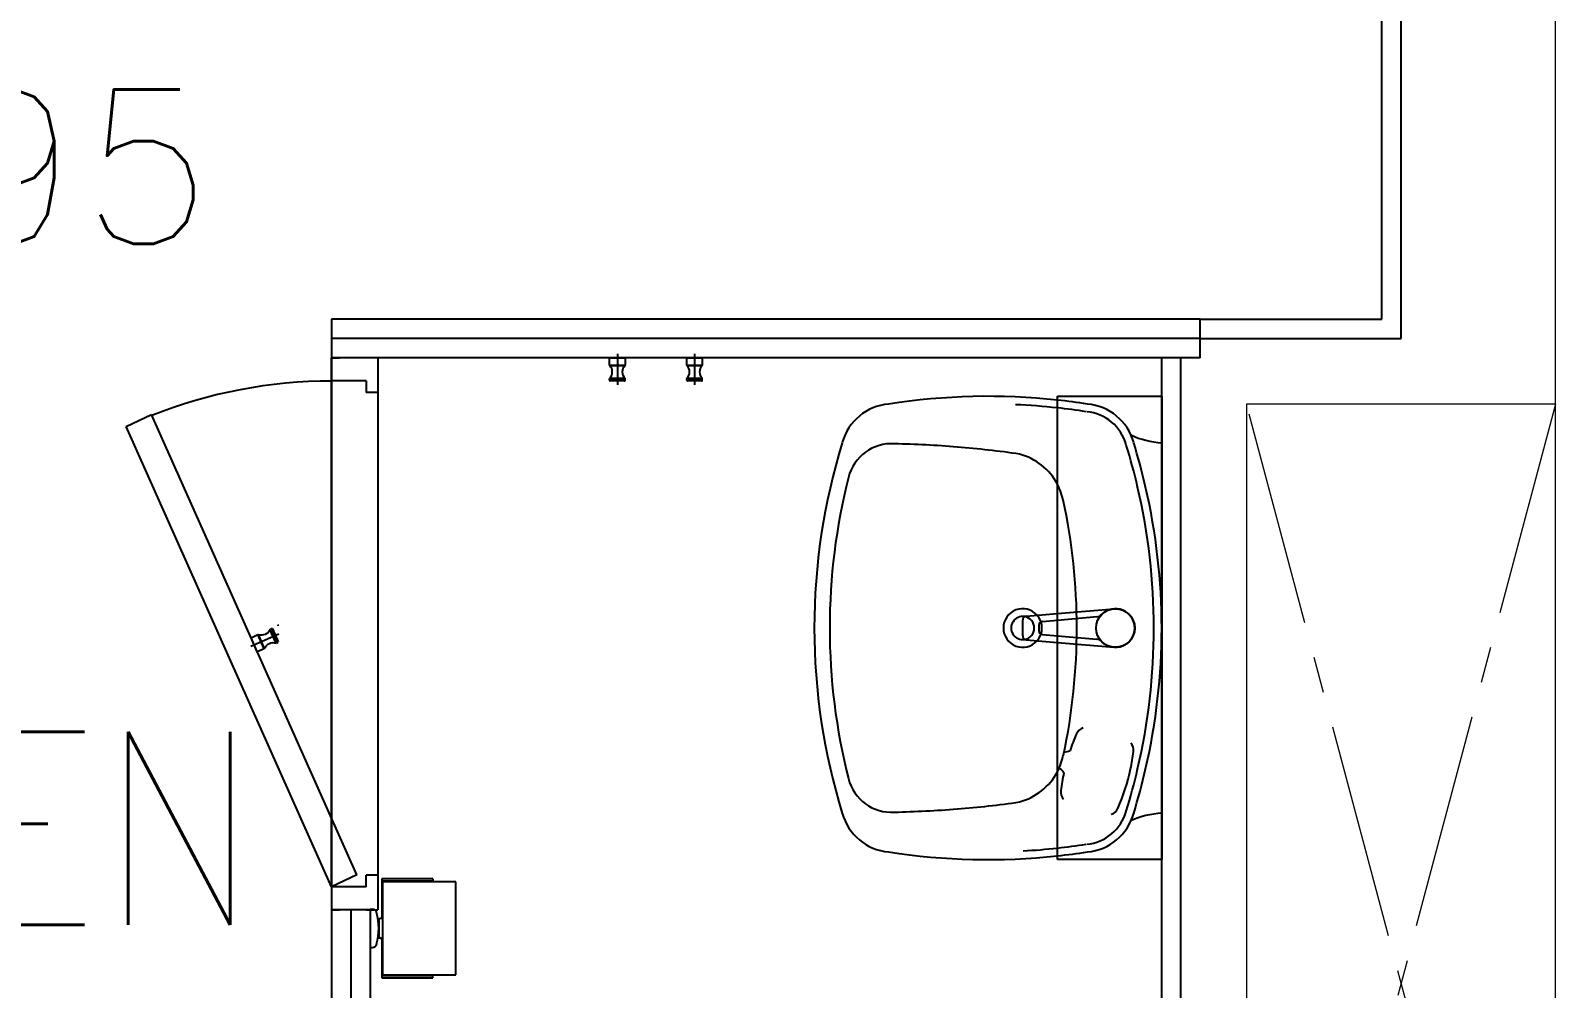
# Model space of a CAD drawing. Extents: x 475189 to 476029, y 1007718 to 1008015.
# Drawn here: x 475795.33 to 475805.92, y 1007861.17 to 1007867.82 of the extents above; entities that cross this region are included whole.
import ezdxf
from ezdxf.enums import TextEntityAlignment as Align

# ---------------------------------------------------------------- set-up
doc = ezdxf.new("R2010")
doc.units = 0
doc.header["$LTSCALE"] = 2
doc.header["$MEASUREMENT"] = 0
doc.linetypes.add('CENTER2', pattern=[1.125, 0.75, -0.125, 0.125, -0.125])
doc.layers.get('0').update_dxf_attribs({"linetype": 'CONTINUOUS', "lineweight": 0})
for name, color, linetype in [('CUBICLE', 132, 'CONTINUOUS'), ('Frame', 243, 'CONTINUOUS'), ('Lining', 151, 'CONTINUOUS')]:
    doc.layers.add(name, color=color, linetype=linetype)
doc.layers.add('R.B', color=6, linetype='CONTINUOUS', lineweight=0)
doc.layers.add('TEXT', color=1, linetype='CONTINUOUS', lineweight=0)
doc.styles.add('ROMANS', font='ROMANS.SHX')
doc.styles.add('XT03_5', font='romans', dxfattribs={"width": 0.6, "height": 87.5})

# ---------------------------------------------------------------- blocks, each defined once
blk = doc.blocks.new('EXISTING')
at = {"color": 8, "linetype": 'Continuous'}
blk.add_line((475805.918, 1007828.899), (475805.918, 1007906.922), dxfattribs=at)
at = {"color": 8, "linetype": 'CENTER2'}
for p, q in [((475805.918, 1007857.189), (475803.774, 1007865.23)), ((475805.918, 1007865.23), (475803.774, 1007857.189))]:
    blk.add_line(p, q, dxfattribs=at)
at = {"color": 8}
blk.add_line((475803.774, 1007865.23), (475803.774, 1007857.189), dxfattribs=at)
at = {"layer": 'CUBICLE', "color": 8}
for p, q in [((475797.421, 1007865.82), (475797.421, 1007859.453)), ((475803.184, 1007855.768), (475803.184, 1007865.552)), ((475803.318, 1007855.634), (475803.318, 1007865.552)), ((475797.555, 1007861.719), (475797.555, 1007859.453)), ((475797.689, 1007861.719), (475797.689, 1007859.453))]:
    blk.add_line(p, q, dxfattribs=at)
at = {"color": 8, "linetype": 'ByBlock', "style": 'ROMANS'}
for tag, height, width, p in [('DIRECTION', 0.536, 0.85, (475672.394, 1007828.239)), ('DN', 1.072, 0.708333, (475752.552, 1007802.238))]:
    blk.add_attdef(tag, text='', height=height, dxfattribs=dict(at, width=width)).set_placement(p, align=Align.MIDDLE_RIGHT)
at = {"color": 8, "style": 'XT03_5', "text_generation_flag": 4, "width": 0.6, "flags": 9}
for p, rotation in [((475706.595, 1007775.576), 270), ((475708.817, 1007766.103), 90)]:
    blk.add_attdef('KEYWORD', p, '', height=0.0375, rotation=rotation, dxfattribs=at)
at = {"color": 8, "style": 'XT03_5', "width": 0.6, "flags": 9}
for p, rotation in [((475708.817, 1007775.576), 270), ((475706.595, 1007766.103), 90)]:
    blk.add_attdef('KEYWORD', p, '', height=0.0375, rotation=rotation, dxfattribs=at)
at = {"layer": 'TEXT', "color": 8, "style": 'ROMANS', "width": 0.85, "flags": 8}
blk.add_attdef('WTD', text='', height=1.072, rotation=180, dxfattribs=at).set_placement((475705.173, 1007794.2), align=Align.MIDDLE_CENTER)
blk.add_attdef('WTD', text='', height=1.072, dxfattribs=at).set_placement((475731.4, 1007752.462), align=Align.MIDDLE_CENTER)

msp = doc.modelspace()

# ---------------------------------------------------------------- linework, layer by layer
at = {"color": 8}
msp.add_line((475805.918, 1007865.23), (475803.774, 1007865.23), dxfattribs=at)
at = {"layer": 'CUBICLE', "color": 8}
for p, q in [((475803.452, 1007865.82), (475797.421, 1007865.82)), ((475803.452, 1007865.552), (475803.452, 1007865.82)), ((475803.452, 1007865.686), (475797.421, 1007865.686)), ((475799.405, 1007865.579), (475799.405, 1007865.364)), ((475799.941, 1007865.579), (475799.941, 1007865.364)), ((475797.421, 1007865.552), (475797.475, 1007865.552)), ((475797.421, 1007865.391), (475797.421, 1007865.552)), ((475803.452, 1007865.552), (475797.421, 1007865.552)), ((475797.743, 1007865.552), (475797.662, 1007865.552)), ((475797.743, 1007865.552), (475797.743, 1007865.311)), ((475799.351, 1007865.5), (475799.351, 1007865.552)), ((475799.351, 1007865.552), (475799.458, 1007865.552)), ((475799.351, 1007865.5), (475799.458, 1007865.5)), ((475799.353, 1007865.497), (475799.457, 1007865.497)), ((475799.458, 1007865.552), (475799.458, 1007865.5)), ((475799.887, 1007865.5), (475799.887, 1007865.552)), ((475799.887, 1007865.552), (475799.994, 1007865.552)), ((475799.887, 1007865.5), (475799.994, 1007865.5)), ((475799.889, 1007865.497), (475799.993, 1007865.497)), ((475799.994, 1007865.552), (475799.994, 1007865.5)), ((475797.662, 1007865.391), (475797.421, 1007865.391)), ((475797.421, 1007861.879), (475797.421, 1007865.391)), ((475797.662, 1007865.391), (475797.662, 1007865.311)), ((475799.351, 1007865.396), (475799.351, 1007865.405)), ((475799.351, 1007865.405), (475799.458, 1007865.405)), ((475799.351, 1007865.396), (475799.458, 1007865.396)), ((475799.353, 1007865.409), (475799.457, 1007865.409)), ((475799.453, 1007865.391), (475799.356, 1007865.391)), ((475799.458, 1007865.396), (475799.458, 1007865.405)), ((475799.887, 1007865.405), (475799.994, 1007865.405)), ((475799.887, 1007865.396), (475799.887, 1007865.405)), ((475799.887, 1007865.396), (475799.994, 1007865.396)), ((475799.889, 1007865.409), (475799.993, 1007865.409)), ((475799.989, 1007865.391), (475799.893, 1007865.391)), ((475799.994, 1007865.396), (475799.994, 1007865.405)), ((475797.743, 1007865.311), (475797.662, 1007865.311)), ((475797.743, 1007865.311), (475797.743, 1007861.96)), ((475802.46, 1007865.284), (475803.184, 1007865.284)), ((475802.46, 1007862.067), (475802.46, 1007865.284)), ((475803.184, 1007865.284), (475803.184, 1007862.067)), ((475795.994, 1007865.075), (475796.17, 1007865.157)), ((475797.597, 1007861.962), (475796.17, 1007865.157)), ((475797.421, 1007861.879), (475795.994, 1007865.075)), ((475803.184, 1007864.962), (475803.184, 1007864.654)), ((475802.244, 1007863.758), (475802.46, 1007863.776)), ((475802.46, 1007863.776), (475802.851, 1007863.809)), ((475797.036, 1007863.57), (475796.993, 1007863.665)), ((475797.004, 1007863.671), (475796.996, 1007863.668)), ((475797.04, 1007863.57), (475796.996, 1007863.668)), ((475797.047, 1007863.573), (475797.004, 1007863.671)), ((475797.011, 1007863.669), (475797.05, 1007863.58)), ((475802.219, 1007863.62), (475802.219, 1007863.731)), ((475802.332, 1007863.694), (475802.332, 1007863.657)), ((475802.356, 1007863.72), (475802.46, 1007863.73)), ((475802.46, 1007863.73), (475802.734, 1007863.754)), ((475796.859, 1007863.548), (475797.055, 1007863.635)), ((475796.862, 1007863.608), (475796.909, 1007863.629)), ((475796.905, 1007863.51), (475796.862, 1007863.608)), ((475796.952, 1007863.531), (475796.909, 1007863.629)), ((475796.955, 1007863.534), (475796.913, 1007863.629)), ((475797.047, 1007863.573), (475797.04, 1007863.57)), ((475802.244, 1007863.593), (475802.46, 1007863.575)), ((475802.356, 1007863.63), (475802.46, 1007863.621)), ((475802.46, 1007863.621), (475802.734, 1007863.597)), ((475802.46, 1007863.575), (475802.851, 1007863.542)), ((475796.952, 1007863.531), (475796.905, 1007863.51)), ((475803.184, 1007862.697), (475803.184, 1007862.389)), ((475803.184, 1007862.067), (475802.46, 1007862.067)), ((475797.597, 1007861.962), (475797.421, 1007861.879)), ((475797.662, 1007861.879), (475797.421, 1007861.879)), ((475797.421, 1007861.879), (475797.421, 1007861.719)), ((475797.662, 1007861.879), (475797.662, 1007861.96)), ((475797.743, 1007861.96), (475797.662, 1007861.96)), ((475797.743, 1007861.96), (475797.743, 1007861.719)), ((475798.123, 1007861.933), (475797.77, 1007861.933)), ((475797.77, 1007861.933), (475797.77, 1007861.668)), ((475798.123, 1007861.917), (475797.77, 1007861.917)), ((475798.284, 1007861.912), (475797.77, 1007861.912)), ((475797.775, 1007861.912), (475797.775, 1007861.268)), ((475798.123, 1007861.933), (475798.123, 1007861.917)), ((475798.284, 1007861.268), (475798.284, 1007861.912)), ((475797.689, 1007861.719), (475797.421, 1007861.719)), ((475797.421, 1007861.719), (475797.475, 1007861.719)), ((475797.662, 1007861.719), (475797.743, 1007861.719)), ((475797.689, 1007861.724), (475797.705, 1007861.723)), ((475797.689, 1007861.724), (475797.689, 1007861.456)), ((475797.743, 1007861.658), (475797.743, 1007861.657)), ((475797.748, 1007861.657), (475797.759, 1007861.657)), ((475797.748, 1007861.657), (475797.748, 1007861.523)), ((475797.689, 1007861.456), (475797.705, 1007861.457)), ((475797.743, 1007861.523), (475797.743, 1007861.522)), ((475797.748, 1007861.523), (475797.759, 1007861.523)), ((475797.77, 1007861.512), (475797.77, 1007861.247)), ((475797.77, 1007861.268), (475798.284, 1007861.268)), ((475797.77, 1007861.263), (475798.123, 1007861.263)), ((475797.77, 1007861.247), (475798.123, 1007861.247)), ((475798.123, 1007861.247), (475798.123, 1007861.263))]:
    msp.add_line(p, q, dxfattribs=at)
msp.add_circle((475802.863, 1007863.675), 0.134, dxfattribs=at)
for centre, radius, start, end in [((475799.356, 1007865.5), 0.00536, 180, 222.9255), ((475799.305, 1007865.453), 0.0647, 317.0745, 42.9255), ((475799.504, 1007865.453), 0.0647, 137.0745, 222.9255), ((475799.453, 1007865.5), 0.00536, 317.0745, 0), ((475799.893, 1007865.5), 0.00536, 180, 222.9255), ((475799.841, 1007865.453), 0.0647, 317.0745, 42.9255), ((475800.04, 1007865.453), 0.0647, 137.0745, 222.9255), ((475799.989, 1007865.5), 0.00536, 317.0745, 0), ((475797.421, 1007862.013), 3.377, 90, 111.7012), ((475799.356, 1007865.405), 0.00536, 137.0745, 180), ((475799.356, 1007865.396), 0.00536, 180, 270), ((475799.453, 1007865.396), 0.00536, 270, 0), ((475799.453, 1007865.405), 0.00536, 0, 42.9255), ((475799.893, 1007865.405), 0.00536, 137.0745, 180), ((475799.893, 1007865.396), 0.00536, 180, 270), ((475799.989, 1007865.396), 0.00536, 270, 0), ((475799.989, 1007865.405), 0.00536, 0, 42.9255), ((475801.978, 1007860.814), 4.47, 83.8032, 98.8828), ((475801.978, 1007860.814), 4.47, 81.1172, 83.8032), ((475801.32, 1007864.865), 0.367, 95.0017, 164.6095), ((475801.978, 1007860.814), 4.416, 83.7276, 87.5249), ((475801.978, 1007860.814), 4.416, 81.1172, 83.7276), ((475802.636, 1007864.865), 0.313, 15.3905, 84.9983), ((475802.636, 1007864.865), 0.367, 15.3905, 84.9983), ((475805.128, 1007863.675), 4.356, 162.8194, 197.1806), ((475801.308, 1007864.648), 0.307, 85.9823, 166.227), ((475801.167, 1007857.663), 7.293, 85.2994, 88.7267), ((475801.169, 1007857.677), 7.279, 81.8681, 85.2999), ((475798.828, 1007863.675), 4.302, 13.1449, 17.1806), ((475803.215, 1007865.538), 0.577, 244.91, 266.9256), ((475798.828, 1007863.675), 4.356, 12.9802, 17.1806), ((475802.089, 1007864.477), 0.42, 28.0043, 74.9858), ((475805.128, 1007863.675), 4.249, 165.75, 194.25), ((475802.089, 1007864.477), 0.42, 11.1165, 28.0043), ((475798.828, 1007863.675), 4.302, 346.8551, 13.1449), ((475798.828, 1007863.675), 4.356, 347.0197, 12.9802), ((475798.828, 1007863.675), 4.356, 347.0197, 12.9802), ((475798.828, 1007863.675), 4.356, 347.0197, 12.9802), ((475798.346, 1007863.675), 4.249, 348.0045, 12.0863), ((475802.219, 1007863.675), 0.134, 41.5233, 318.4752), ((475802.729, 1007863.807), 0.0536, 275.0636, 315.3299), ((475802.863, 1007863.675), 0.134, 224.6701, 135.3299), ((475802.219, 1007863.675), 0.0804, 80.1019, 279.8952), ((475802.246, 1007863.731), 0.0268, 94.8055, 180), ((475802.219, 1007863.675), 0.0804, 279.8952, 80.1019), ((475802.219, 1007863.675), 0.134, 318.4752, 41.5233), ((475802.359, 1007863.694), 0.0268, 95.0636, 180), ((475802.246, 1007863.62), 0.0268, 180, 265.1945), ((475802.359, 1007863.657), 0.0268, 180, 264.9364), ((475802.729, 1007863.544), 0.0536, 44.6701, 84.9364), ((475803.866, 1007862.377), 1.392, 156.1301, 161.2587), ((475802.663, 1007862.91), 0.0764, 108.1799, 156.1389), ((475802.513, 1007862.885), 0.0694, 264.5886, 300.0959), ((475801.607, 1007862.986), 1.392, 348.0105, 353.011), ((475802.912, 1007862.826), 0.0764, 353.0022, 40.9612), ((475802.089, 1007862.874), 0.42, 331.9957, 348.8835), ((475801.308, 1007862.703), 0.307, 193.773, 274.0177), ((475802.089, 1007862.874), 0.42, 285.0142, 331.9957), ((475802.444, 1007862.636), 0.0694, 61.7807, 66.715), ((475802.444, 1007862.636), 0.0694, 29.0455, 61.7807), ((475803.866, 1007862.377), 1.392, 167.8833, 173.0118), ((475801.607, 1007862.986), 1.392, 336.1292, 348.0105), ((475798.828, 1007863.675), 4.302, 342.8194, 346.8551), ((475798.828, 1007863.675), 4.302, 342.8194, 346.8551), ((475798.828, 1007863.675), 4.356, 342.8194, 347.0197), ((475802.56, 1007862.537), 0.0764, 173.003, 220.962), ((475801.167, 1007869.688), 7.293, 271.2733, 274.7006), ((475801.169, 1007869.673), 7.279, 274.7001, 278.1319), ((475802.636, 1007862.486), 0.313, 275.0017, 344.6095), ((475802.81, 1007862.454), 0.0764, 288.179, 336.138), ((475801.32, 1007862.486), 0.367, 195.3905, 264.9983), ((475802.636, 1007862.486), 0.367, 275.0017, 344.6095), ((475803.215, 1007861.813), 0.577, 93.0744, 115.09), ((475801.978, 1007866.537), 4.47, 261.1172, 276.1968), ((475801.978, 1007866.537), 4.416, 273.1813, 276.2724), ((475801.978, 1007866.537), 4.416, 276.2724, 278.8828), ((475801.978, 1007866.537), 4.47, 276.1968, 278.8828), ((475797.703, 1007861.691), 0.0322, 15.2334, 86.0192), ((475797.332, 1007861.59), 0.416, 344.7657, 15.2334), ((475797.759, 1007861.668), 0.0107, 270, 0), ((475797.703, 1007861.489), 0.0322, 273.9808, 344.7657), ((475797.759, 1007861.512), 0.0107, 0, 90)]:
    msp.add_arc(centre, radius, start, end, dxfattribs=at)
at = {"layer": 'CUBICLE', "color": 8, "extrusion": (0, 0, -1)}
for centre, major_axis, start_param, end_param in [((475796.934, 1007863.69), (-0.0458, 0.0458), 2.758921, 4.257302), ((475796.998, 1007863.663), (-0.00379, 0.00379), 5.900513, 6.649704), ((475797.006, 1007863.666), (0.00379, 0.00379), 5.078908, 6.649704), ((475796.911, 1007863.624), (0.00379, 0.00379), 5.078908, 5.828098), ((475797.015, 1007863.509), (0.0458, 0.0458), 4.329717, 5.828098), ((475797.037, 1007863.575), (-0.00379, 0.00379), 3.508111, 4.257302), ((475796.95, 1007863.536), (-0.00379, 0.00379), 2.758921, 3.508111)]:
    msp.add_ellipse(centre, major_axis=major_axis, ratio=1, start_param=start_param, end_param=end_param, dxfattribs=at)
at = {"layer": 'CUBICLE', "color": 8}
msp.add_ellipse((475797.045, 1007863.692), major_axis=(0.00379, -0.00379), ratio=1, start_param=0.366519, end_param=1.937315, dxfattribs=at)
at = {"layer": 'Lining', "color": 8}
for p, q in [((475804.846, 1007865.686), (475804.846, 1007872.816)), ((475804.712, 1007865.82), (475804.712, 1007872.682)), ((475803.452, 1007865.82), (475804.712, 1007865.82)), ((475803.452, 1007865.686), (475804.846, 1007865.686))]:
    msp.add_line(p, q, dxfattribs=at)

# ---------------------------------------------------------------- block references
at = {"layer": 'R.B'}
msp.add_blockref('EXISTING', (0, 0), dxfattribs=at)

# ---------------------------------------------------------------- texts
at = {"color": 8, "style": 'ROMANS', "width": 0.88}
msp.add_text('4 MEN', height=1.3403, dxfattribs=at).set_placement((475794.365, 1007861.613), align=Align.CENTER)
at = {"layer": 'Frame', "color": 8, "style": 'ROMANS'}
msp.add_text(' 95', height=1.0722, dxfattribs=at).set_placement((475794.024, 1007866.342))

doc.saveas('drawing.dxf')
